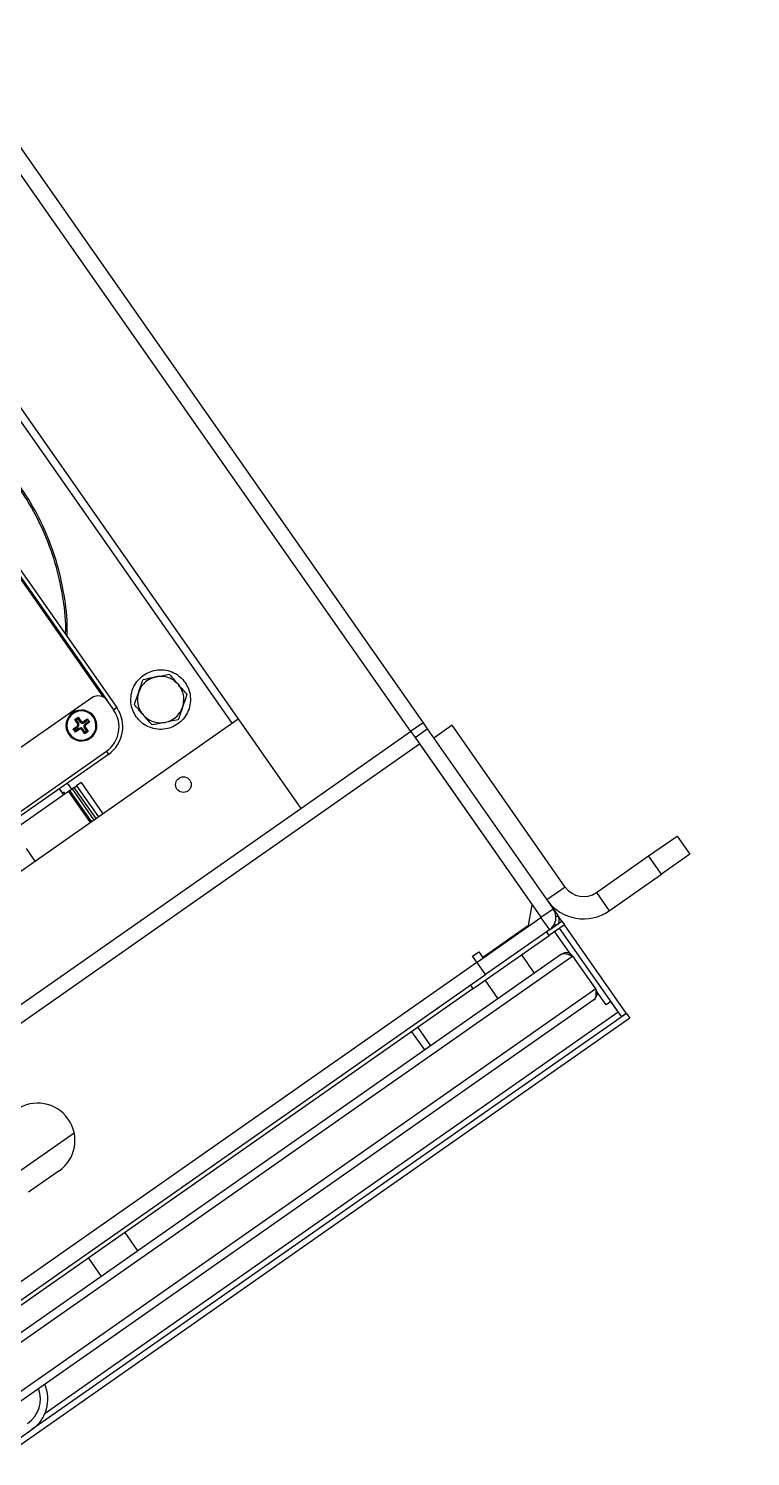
# Model space of a CAD drawing. Header units: millimetres. Extents: x 152904052 to 153933663, y 538271515 to 539240469.
# Drawn here: x 153453300.8 to 153453494.5, y 538569861.2 to 538570244.5 of the extents above; entities that cross this region are included whole.
import ezdxf

# ---------------------------------------------------------------- set-up
doc = ezdxf.new("R2010")
doc.units = ezdxf.units.MM
doc.layers.add('POWR', color=5, linetype='Continuous')

msp = doc.modelspace()

# ---------------------------------------------------------------- linework, layer by layer
at = {"layer": 'POWR', "color": 7}
for p, q in [((153452936.32, 538570729.81), (153453406.66, 538570058.11)), ((153452932.96, 538570727.46), (153453403.3, 538570055.76)), ((153452903.56, 538570706.87), (153453373.89, 538570035.16)), ((153453355.45, 538570058.02), (153453234.99, 538570230.04)), ((153453320.91, 538570064.97), (153453290.69, 538570108.14)), ((153453290.93, 538570108.31), (153453321.91, 538570064.08)), ((153453291.75, 538570108.88), (153453324.45, 538570062.19)), ((153453317.73, 538570064.81), (153453262.84, 538570026.38)), ((153453323.63, 538570061.62), (153453321.91, 538570064.08)), ((153453324.45, 538570062.19), (153453323.63, 538570061.62)), ((153453047.65, 538569842.5), (153453357.08, 538570059.17)), ((153453313.21, 538570058.97), (153453314.12, 538570059.6)), ((153453313.93, 538570057.94), (153453313.21, 538570058.97)), ((153453313.64, 538570058.89), (153453313.21, 538570058.97)), ((153453313.64, 538570058.89), (153453314.04, 538570059.17)), ((153453314.18, 538570058.12), (153453313.64, 538570058.89)), ((153453314.04, 538570059.17), (153453314.12, 538570059.6)), ((153453314.04, 538570059.17), (153453314.58, 538570058.4)), ((153453314.12, 538570059.6), (153453314.83, 538570058.57)), ((153453314.58, 538570058.4), (153453314.83, 538570058.57)), ((153453315.53, 538570058.45), (153453316.55, 538570059.17)), ((153453315.7, 538570058.2), (153453315.53, 538570058.45)), ((153453315.7, 538570058.2), (153453316.48, 538570058.74)), ((153453316.76, 538570058.34), (153453315.98, 538570057.8)), ((153453316.48, 538570058.74), (153453316.55, 538570059.17)), ((153453316.55, 538570059.17), (153453317.18, 538570058.27)), ((153453316.76, 538570058.34), (153453317.18, 538570058.27)), ((153453318.18, 538570059.63), (153453318.38, 538570059.78)), ((153453311.79, 538570055.16), (153453311.58, 538570055.02)), ((153453312.78, 538570056.53), (153453313.81, 538570057.25)), ((153453313.42, 538570055.63), (153453312.78, 538570056.53)), ((153453313.21, 538570056.45), (153453312.78, 538570056.53)), ((153453313.21, 538570056.45), (153453313.98, 538570056.99)), ((153453313.49, 538570056.06), (153453313.21, 538570056.45)), ((153453314.44, 538570056.35), (153453313.42, 538570055.63)), ((153453313.49, 538570056.06), (153453313.42, 538570055.63)), ((153453314.26, 538570056.6), (153453313.49, 538570056.06)), ((153453313.98, 538570056.99), (153453313.81, 538570057.25)), ((153453314.18, 538570058.12), (153453313.93, 538570057.94)), ((153453314.26, 538570056.6), (153453314.44, 538570056.35)), ((153453315.39, 538570056.4), (153453315.14, 538570056.22)), ((153453315.85, 538570055.2), (153453315.14, 538570056.22)), ((153453315.93, 538570055.63), (153453315.39, 538570056.4)), ((153453315.79, 538570056.68), (153453316.04, 538570056.85)), ((153453315.79, 538570056.68), (153453316.33, 538570055.9)), ((153453316.75, 538570055.83), (153453315.85, 538570055.2)), ((153453315.93, 538570055.63), (153453315.85, 538570055.2)), ((153453316.33, 538570055.9), (153453315.93, 538570055.63)), ((153453315.98, 538570057.8), (153453316.16, 538570057.55)), ((153453316.04, 538570056.85), (153453316.75, 538570055.83)), ((153453317.18, 538570058.27), (153453316.16, 538570057.55)), ((153453316.33, 538570055.9), (153453316.75, 538570055.83)), ((153453373.89, 538570035.16), (153453403.3, 538570055.76)), ((153453406.66, 538570058.11), (153453403.3, 538570055.76)), ((153453403.38, 538570055.81), (153453404.53, 538570054.17)), ((153453404.53, 538570054.17), (153453407.8, 538570056.47)), ((153453406.66, 538570058.11), (153453407.8, 538570056.47)), ((153453407.8, 538570056.47), (153453441.59, 538570008.22)), ((153453414.44, 538570057.45), (153453409.52, 538570054.01)), ((153453444.84, 538570014.04), (153453414.44, 538570057.45)), ((153451610.15, 538568795.17), (153453405.73, 538570052.45)), ((153453404.53, 538570054.17), (153453438.31, 538570005.93)), ((153453405.73, 538570052.45), (153453435.96, 538570009.28)), ((153453292.58, 538570030.11), (153453321.66, 538570050.48)), ((153453322.24, 538570049.66), (153453293.16, 538570029.3)), ((153453321.66, 538570050.48), (153453322.24, 538570049.66)), ((153453311.47, 538570039.68), (153453297.97, 538570030.23)), ((153453310.21, 538570038.79), (153453309.06, 538570040.43)), ((153453310.28, 538570038.84), (153453309.13, 538570040.48)), ((153453310.23, 538570039.42), (153453310.01, 538570039.23)), ((153453311.18, 538570041.91), (153453312.32, 538570040.28)), ((153453311.86, 538570039.95), (153453311.47, 538570039.68)), ((153453311.47, 538570039.68), (153453317.32, 538570031.32)), ((153453311.86, 538570039.95), (153453312.48, 538570040.39)), ((153453317.71, 538570031.59), (153453311.86, 538570039.95)), ((153453311.86, 538570039.95), (153453311.86, 538570039.95)), ((153453317.71, 538570031.59), (153453311.86, 538570039.95)), ((153453313.05, 538570040.79), (153453312.48, 538570040.39)), ((153453312.48, 538570040.39), (153453318.33, 538570032.03)), ((153453313.05, 538570040.79), (153453313.06, 538570040.79)), ((153453318.91, 538570032.43), (153453313.05, 538570040.79)), ((153453313.06, 538570040.79), (153453313.68, 538570041.23)), ((153453318.91, 538570032.43), (153453313.06, 538570040.79)), ((153453314.88, 538570042.06), (153453313.68, 538570041.23)), ((153453313.68, 538570041.23), (153453319.53, 538570032.87)), ((153453314.88, 538570042.06), (153453320.73, 538570033.71)), ((153453310.52, 538570039.01), (153453310.33, 538570039.01)), ((153452528.12, 538569442.95), (153453373.89, 538570035.16)), ((153453467.19, 538570022.37), (153453474.86, 538570027.73)), ((153453474.86, 538570027.73), (153453478.3, 538570022.82)), ((153453300.1, 538570024.39), (153453302.51, 538570020.95)), ((153453453.19, 538570012.56), (153453467.19, 538570022.37)), ((153453470.63, 538570017.45), (153453467.19, 538570022.37)), ((153453478.3, 538570022.82), (153453470.63, 538570017.45)), ((153453456.64, 538570007.65), (153453470.63, 538570017.45)), ((153453444.84, 538570014.04), (153453439.92, 538570010.6)), ((153453453.19, 538570012.56), (153453456.64, 538570007.65)), ((153453434.98, 538570003.71), (153453435.96, 538570009.28)), ((153453438.29, 538570005.79), (153453421.17, 538569993.8)), ((153453438.29, 538570005.79), (153453440.58, 538570002.51)), ((153453438.31, 538570005.93), (153453441.59, 538570008.22)), ((153453440.58, 538570002.51), (153453443.94, 538570004.86)), ((153453441.59, 538570008.22), (153453442.85, 538570006.42)), ((153453442.32, 538570006.05), (153453442.85, 538570006.42)), ((153453443.94, 538570004.86), (153453442.85, 538570006.42)), ((153453443.94, 538570004.86), (153453444.63, 538570003.88)), ((153453420.05, 538569986.67), (153453440.53, 538570001.01)), ((153453434.98, 538570003.71), (153453422.69, 538569995.11)), ((153453440.58, 538570002.51), (153453423.46, 538569990.52)), ((153453440.53, 538570001.01), (153453439.84, 538570001.99)), ((153453444.63, 538570003.88), (153453440.53, 538570001.01)), ((153453441.92, 538570004.08), (153453442.22, 538570003.66)), ((153453446.48, 538569995.65), (153453442.01, 538570002.04)), ((153453459.89, 538569979.29), (153453443.32, 538570002.96)), ((153453461.2, 538569980.21), (153453444.63, 538570003.88)), ((153451659.93, 538568760.69), (153453421.11, 538569993.88)), ((153453446.82, 538569995.52), (153452550.66, 538569368.03)), ((153453443.83, 538569996), (153452551.24, 538569371)), ((153453419.96, 538569995.52), (153453421.6, 538569996.67)), ((153453421.11, 538569993.88), (153453419.96, 538569995.52)), ((153453421.11, 538569993.88), (153453421.17, 538569993.8)), ((153453423.46, 538569990.52), (153453421.17, 538569993.8)), ((153453421.6, 538569996.67), (153453422.69, 538569995.11)), ((153453436.6, 538569990.93), (153453433.16, 538569995.85)), ((153453443.89, 538569996.04), (153453443.83, 538569996)), ((153453453.01, 538569986.68), (153453446.82, 538569995.52)), ((153451662.28, 538568757.33), (153453423.46, 538569990.52)), ((153453453.01, 538569986.68), (153452556.86, 538569359.18)), ((153453420.05, 538569986.67), (153452570.18, 538569391.59)), ((153453419.36, 538569987.65), (153453420.05, 538569986.67)), ((153453423.33, 538569988.97), (153453426.77, 538569984.05)), ((153453455.77, 538569982.38), (153453453.36, 538569985.83)), ((153453452.49, 538569983.75), (153452559.78, 538569358.67)), ((153453457.08, 538569983.3), (153453455.77, 538569982.38)), ((153453459.03, 538569980.52), (153453457.08, 538569983.3)), ((153453462.18, 538569978.81), (153452561.11, 538569347.88)), ((153453461.26, 538569980.12), (153453301.69, 538569868.39)), ((153453305.22, 538569872.81), (153453459.03, 538569980.52)), ((153453459.89, 538569979.29), (153453461.2, 538569980.21)), ((153453459.89, 538569979.29), (153453459.95, 538569979.21)), ((153453461.26, 538569980.12), (153453462.18, 538569978.81)), ((153453407.11, 538569970.29), (153453403.67, 538569975.2)), ((153453408.75, 538569971.43), (153453405.31, 538569976.35)), ((153453289.77, 538569931.8), (153453313.03, 538569948.08)), ((153453308.98, 538569937.83), (153453300.79, 538569932.09)), ((153453330.11, 538569916.37), (153453326.67, 538569921.28)), ((153453316.84, 538569914.4), (153453320.28, 538569909.49)), ((153453235.83, 538569822.28), (153453301.69, 538569868.39))]:
    msp.add_line(p, q, dxfattribs=at)
msp.add_circle((153453342.34, 538570041.52), 2.1, dxfattribs=at)
for centre, radius, start, end in [((153453319.45, 538570062.35), 3, 35, 125), ((153453317.07, 538570057.03), 9, 305, 35), ((153453314.98, 538570057.4), 4.15, 35, 215), ((153453314.98, 538570057.4), 3.9, 35, 215), ((153453314.98, 538570057.4), 4.15, 215, 35), ((153453314.98, 538570057.4), 3.9, 215, 35), ((153453315.24, 538570058.86), 0.807, 215, 305), ((153453315.24, 538570058.86), 0.5, 215, 305), ((153453317.07, 538570057.03), 8, 305, 35), ((153453313.52, 538570057.66), 0.5, 305, 35), ((153453313.52, 538570057.66), 0.807, 305, 35), ((153453314.73, 538570055.94), 0.807, 35, 125), ((153453314.73, 538570055.94), 0.5, 35, 125), ((153453316.45, 538570057.14), 0.807, 125, 215), ((153453316.45, 538570057.14), 0.5, 125, 215), ((153453449.75, 538570017.48), 6, 215, 305), ((153453449.75, 538570017.48), 12, 215, 305), ((153453438.23, 538570005.87), 0.1, 305, 35), ((153453438.23, 538570005.87), 4.1, 305, 35), ((153453441.13, 538570005.21), 2.1, 330.2088, 35), ((153453451.29, 538569985.47), 2.1, 305, 35), ((153453303.24, 538569946.02), 10, 305, 125), ((153453295.95, 538569876.58), 8, 305, 20.5225), ((153453295.95, 538569876.58), 10, 305, 23.463)]:
    msp.add_arc(centre, radius, start, end, dxfattribs=at)
for points, knots in [([(153453311.11, 538570081.24), (153453311.14, 538570081.96), (153453311.3, 538570085.71), (153453310.44, 538570092.52), (153453308.46, 538570101.46), (153453305.25, 538570110.06), (153453301.01, 538570118.11), (153453295.86, 538570125.43), (153453289.96, 538570131.87), (153453283.93, 538570137.16), (153453279.64, 538570139.89), (153453277.74, 538570141.1)], [0, 0, 0, 0, 0.030131, 0.157165, 0.285275, 0.413386, 0.54042, 0.665356, 0.787271, 0.905377, 1, 1, 1, 1]), ([(153453278.53, 538570139.97), (153453280.06, 538570138.99), (153453283.96, 538570136.5), (153453289.61, 538570131.5), (153453295.47, 538570125.12), (153453300.58, 538570117.84), (153453304.79, 538570109.86), (153453307.98, 538570101.31), (153453309.93, 538570092.44), (153453310.79, 538570085.91), (153453310.65, 538570082.41), (153453310.63, 538570081.93)], [0, 0, 0, 0, 0.078951, 0.200388, 0.325741, 0.454201, 0.584818, 0.716542, 0.848265, 0.978883, 1, 1, 1, 1]), ([(153453329.68, 538570059.77), (153453329.34, 538570060.34), (153453328.64, 538570061.51), (153453328.18, 538570063.58), (153453328.26, 538570065.77), (153453328.93, 538570067.85), (153453330.09, 538570069.62), (153453331.6, 538570070.98), (153453333.4, 538570071.93), (153453335.45, 538570072.42), (153453337.64, 538570072.34), (153453339.72, 538570071.66), (153453341.51, 538570070.52), (153453342.37, 538570069.46), (153453342.79, 538570068.95)], [0, 0, 0, 0, 0.078504, 0.162677, 0.25, 0.337323, 0.421496, 0.5, 0.578504, 0.662677, 0.75, 0.837323, 0.921496, 1, 1, 1, 1]), ([(153453335.02, 538570070.47), (153453334.44, 538570070.3), (153453333.27, 538570069.97), (153453331.89, 538570068.91), (153453330.89, 538570067.68), (153453330.52, 538570066.8), (153453330.34, 538570066.37)], [0, 0, 0, 0, 0.275731, 0.561042, 0.784269, 1, 1, 1, 1]), ([(153453331.5, 538570069.77), (153453332.16, 538570069.9), (153453333.32, 538570070.13), (153453334.52, 538570070.37), (153453335.02, 538570070.47)], [0, 0, 0, 0, 0.5744509, 1, 1, 1, 1]), ([(153453335.02, 538570070.47), (153453335.67, 538570070.6), (153453336.87, 538570070.83), (153453338.02, 538570071.06), (153453338.55, 538570071.17)], [0, 0, 0, 0, 0.5429, 1, 1, 1, 1]), ([(153453340.92, 538570068.46), (153453340.49, 538570068.88), (153453339.6, 538570069.73), (153453338, 538570070.4), (153453336.44, 538570070.65), (153453335.49, 538570070.53), (153453335.02, 538570070.47)], [0, 0, 0, 0, 0.275731, 0.561042, 0.784269, 1, 1, 1, 1]), ([(153453338.55, 538570071.17), (153453339, 538570070.66), (153453339.77, 538570069.77), (153453340.58, 538570068.85), (153453340.92, 538570068.46)], [0, 0, 0, 0, 0.574451, 1, 1, 1, 1]), ([(153453329.18, 538570062.96), (153453329.4, 538570063.6), (153453329.78, 538570064.72), (153453330.17, 538570065.87), (153453330.34, 538570066.37)], [0, 0, 0, 0, 0.574451, 1, 1, 1, 1]), ([(153453342.79, 538570068.95), (153453343.13, 538570068.38), (153453343.83, 538570067.21), (153453344.29, 538570065.14), (153453344.21, 538570062.96), (153453343.54, 538570060.87), (153453342.38, 538570059.1), (153453340.87, 538570057.74), (153453339.07, 538570056.79), (153453337.02, 538570056.3), (153453334.83, 538570056.38), (153453332.75, 538570057.06), (153453330.96, 538570058.2), (153453330.1, 538570059.26), (153453329.68, 538570059.77)], [0, 0, 0, 0, 0.078504, 0.162677, 0.25, 0.337323, 0.421496, 0.5, 0.578504, 0.662677, 0.75, 0.837323, 0.921496, 1, 1, 1, 1]), ([(153453330.34, 538570066.37), (153453330.19, 538570065.78), (153453329.9, 538570064.59), (153453330.12, 538570062.87), (153453330.68, 538570061.39), (153453331.27, 538570060.63), (153453331.55, 538570060.26)], [0, 0, 0, 0, 0.275731, 0.561042, 0.784269, 1, 1, 1, 1]), ([(153453330.34, 538570066.37), (153453330.55, 538570066.99), (153453330.95, 538570068.14), (153453331.32, 538570069.26), (153453331.5, 538570069.77)], [0, 0, 0, 0, 0.5429, 1, 1, 1, 1]), ([(153453342.13, 538570062.36), (153453342.28, 538570062.94), (153453342.57, 538570064.13), (153453342.35, 538570065.85), (153453341.79, 538570067.33), (153453341.2, 538570068.09), (153453340.92, 538570068.46)], [0, 0, 0, 0, 0.2757314, 0.5610422, 0.7842685, 1, 1, 1, 1]), ([(153453340.92, 538570068.46), (153453341.35, 538570067.97), (153453342.16, 538570067.05), (153453342.93, 538570066.17), (153453343.29, 538570065.76)], [0, 0, 0, 0, 0.5429, 1, 1, 1, 1]), ([(153453331.55, 538570060.26), (153453331.12, 538570060.76), (153453330.31, 538570061.67), (153453329.54, 538570062.56), (153453329.18, 538570062.96)], [0, 0, 0, 0, 0.5429, 1, 1, 1, 1]), ([(153453337.45, 538570058.25), (153453338.03, 538570058.42), (153453339.2, 538570058.76), (153453340.58, 538570059.81), (153453341.58, 538570061.04), (153453341.95, 538570061.92), (153453342.13, 538570062.36)], [0, 0, 0, 0, 0.275731, 0.561042, 0.784269, 1, 1, 1, 1]), ([(153453342.13, 538570062.36), (153453341.92, 538570061.73), (153453341.53, 538570060.58), (153453341.15, 538570059.46), (153453340.97, 538570058.95)], [0, 0, 0, 0, 0.5429, 1, 1, 1, 1]), ([(153453343.29, 538570065.76), (153453343.07, 538570065.12), (153453342.69, 538570064), (153453342.3, 538570062.85), (153453342.13, 538570062.36)], [0, 0, 0, 0, 0.574451, 1, 1, 1, 1]), ([(153453331.55, 538570060.26), (153453331.99, 538570059.84), (153453332.87, 538570058.99), (153453334.47, 538570058.32), (153453336.03, 538570058.07), (153453336.98, 538570058.19), (153453337.45, 538570058.25)], [0, 0, 0, 0, 0.275731, 0.561042, 0.784269, 1, 1, 1, 1]), ([(153453333.92, 538570057.55), (153453333.47, 538570058.06), (153453332.7, 538570058.95), (153453331.89, 538570059.87), (153453331.55, 538570060.26)], [0, 0, 0, 0, 0.574451, 1, 1, 1, 1]), ([(153453340.97, 538570058.95), (153453340.31, 538570058.82), (153453339.15, 538570058.59), (153453337.96, 538570058.35), (153453337.45, 538570058.25)], [0, 0, 0, 0, 0.574451, 1, 1, 1, 1]), ([(153453337.45, 538570058.25), (153453336.8, 538570058.12), (153453335.6, 538570057.89), (153453334.45, 538570057.66), (153453333.92, 538570057.55)], [0, 0, 0, 0, 0.5429, 1, 1, 1, 1]), ([(153453309.99, 538570039.25), (153453310, 538570039.26), (153453310.03, 538570039.28), (153453310.11, 538570039.34), (153453310.18, 538570039.38), (153453310.23, 538570039.42)], [0, 0, 0, 0, 0.063595, 0.275438, 1, 1, 1, 1]), ([(153453310.23, 538570039.42), (153453310.31, 538570039.46), (153453310.47, 538570039.54), (153453310.39, 538570039.44), (153453310.25, 538570039.29), (153453310.08, 538570039.16), (153453310.06, 538570039.14)], [0, 0, 0, 0, 0.324496, 0.642087, 0.972069, 1, 1, 1, 1]), ([(153453310.28, 538570039.08), (153453310.31, 538570039.15), (153453310.36, 538570039.28), (153453310.4, 538570039.42), (153453310.43, 538570039.49)], [0, 0, 0, 0, 0.499894, 1, 1, 1, 1]), ([(153453310.01, 538570038.87), (153453310.1, 538570038.91), (153453310.27, 538570039), (153453310.35, 538570039.03), (153453310.33, 538570038.99), (153453310.32, 538570038.98)], [0, 0, 0, 0, 0.402272, 0.802406, 1, 1, 1, 1]), ([(153453453.01, 538569986.68), (153453453.02, 538569986.38), (153453453.05, 538569985.74), (153453453.03, 538569984.87), (153453452.88, 538569984.15), (153453452.62, 538569983.88), (153453452.49, 538569983.75)], [0, 0, 0, 0, 0.230728, 0.485563, 0.740459, 1, 1, 1, 1])]:
    msp.add_open_spline(points, degree=3, knots=knots, dxfattribs=at)
for points in [[(153453443.83, 538569996), (153453444, 538569996.08), (153453444.33, 538569996.23), (153453445.05, 538569996.15), (153453445.9, 538569995.89), (153453446.51, 538569995.64), (153453446.82, 538569995.52)], [(153453446.82, 538569995.52), (153453446.63, 538569995.73), (153453446.26, 538569996.15), (153453445.47, 538569996.44), (153453444.62, 538569996.43), (153453444.13, 538569996.17), (153453443.89, 538569996.04)]]:
    msp.add_open_spline(points, degree=3, dxfattribs=at)

doc.saveas('drawing.dxf')
